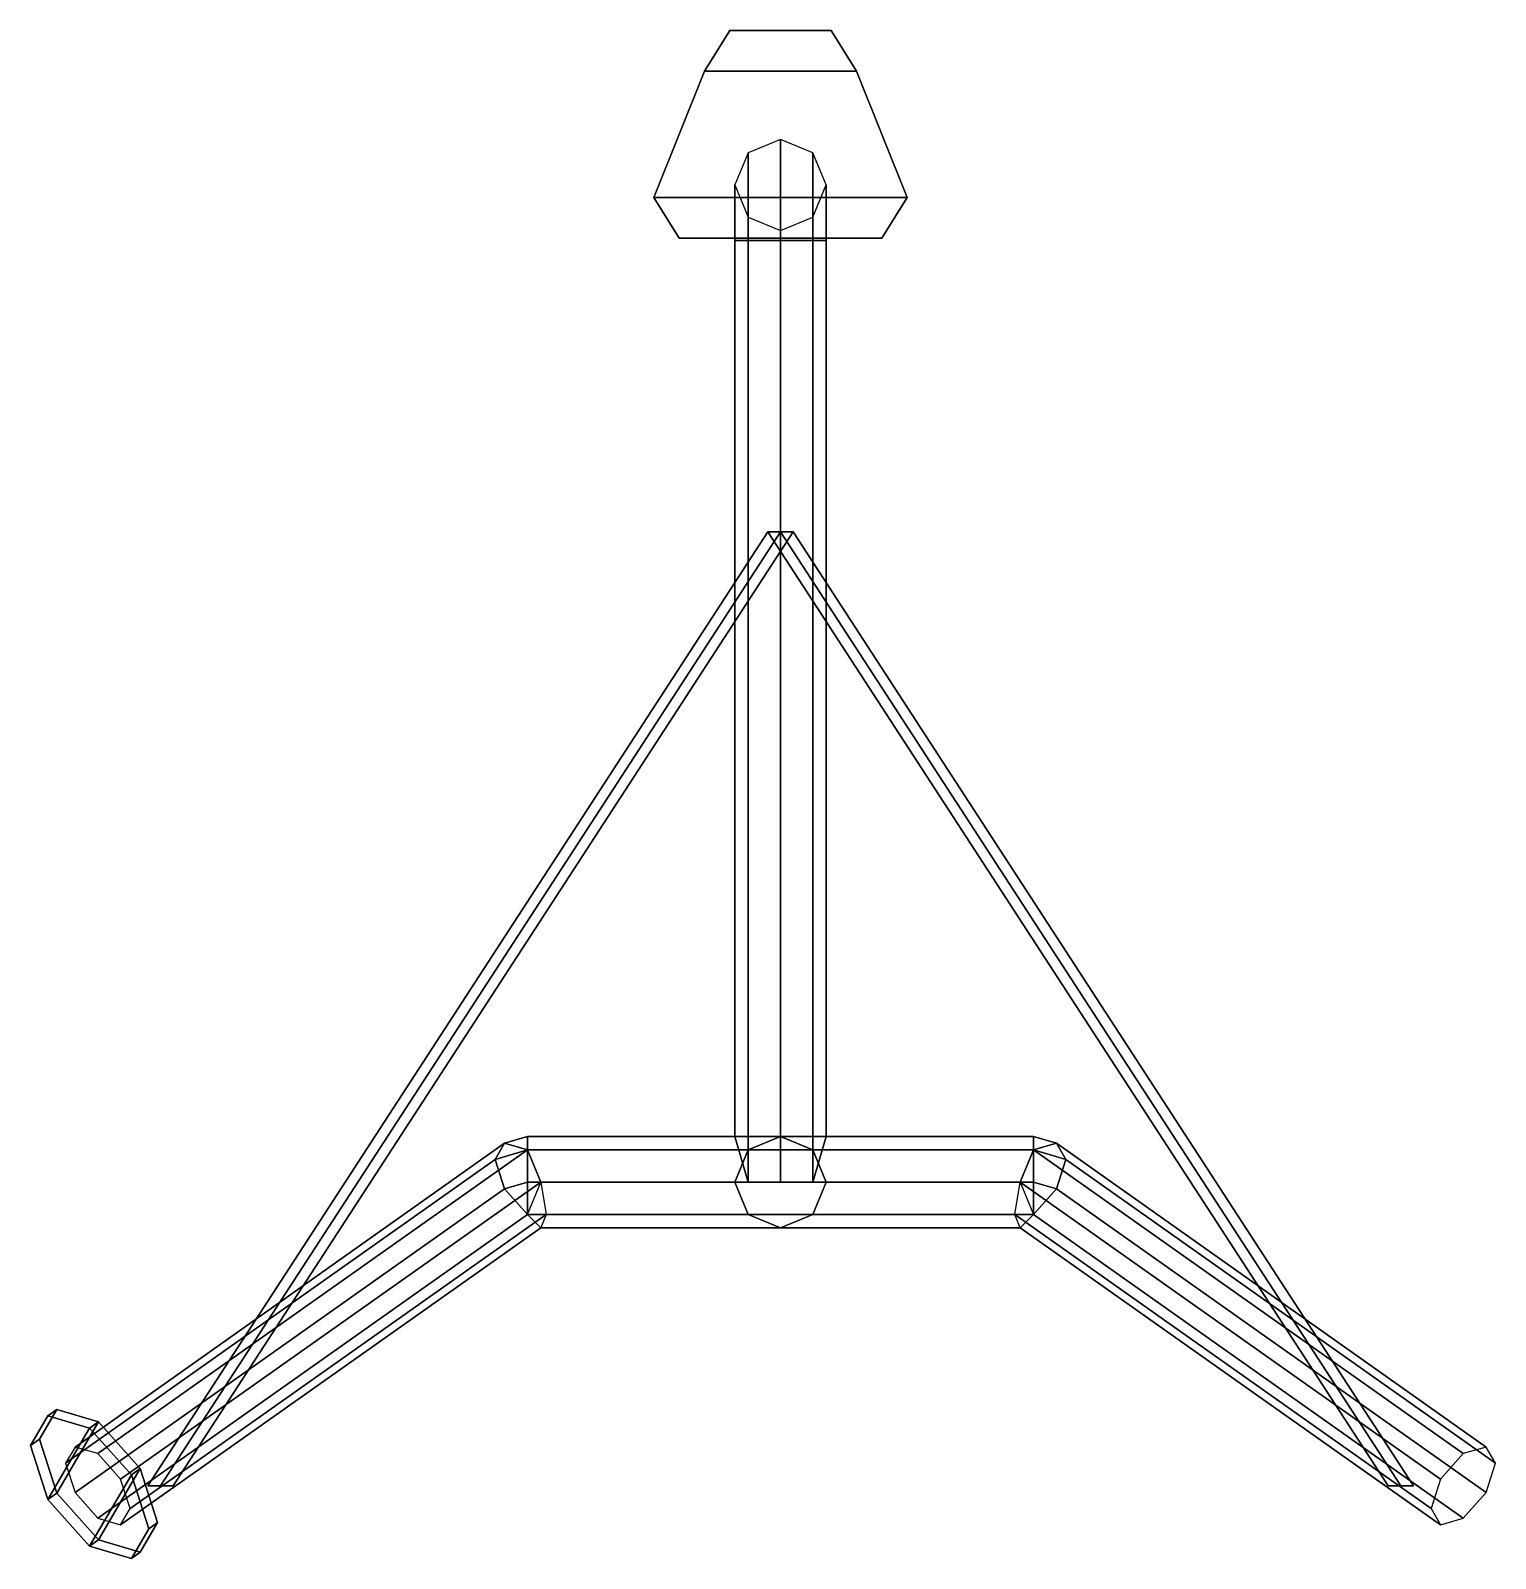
# Model space of a CAD drawing. Extents: x -2.96 to 2.82, y -1.49 to 4.55.
import ezdxf

# ---------------------------------------------------------------- set-up
doc = ezdxf.new("R2010")
doc.units = 0
doc.layers.add('TRIPOD', color=5, linetype='CONTINUOUS')

msp = doc.modelspace()

# ---------------------------------------------------------------- linework, layer by layer
at = {"layer": 'TRIPOD'}
for points in [[(0.3, 4.39, 0.13), (0.2, 4.55, 0.13), (-0.2, 4.55, 0.13), (-0.3, 4.39, 0.13)], [(-0.2, 4.55, 0.13), (-0.2, 4.55), (-0.3, 4.39), (-0.3, 4.39, 0.13)], [(0.2, 4.55, 0.13), (0.2, 4.55), (-0.2, 4.55), (-0.2, 4.55, 0.13)], [(0.3, 4.39), (0.2, 4.55), (0.2, 4.55, 0.13), (0.3, 4.39, 0.13)], [(-0.3, 4.39), (-0.5, 3.89), (-0.5, 3.89, 0.13), (-0.3, 4.39, 0.13)], [(-0.3, 4.39, 0.13), (-0.5, 3.89, 0.13), (0.5, 3.89, 0.13), (0.3, 4.39, 0.13)], [(0.5, 3.89, 0.13), (0.5, 3.89), (0.3, 4.39), (0.3, 4.39, 0.13)], [(-0.1273, 3.72, 0.4773), (0, 3.72, 0.53), (0, 4.12, 0.13), (-0.1273, 4.0673, 0.13)], [(0, 3.72, 0.53), (0.1273, 3.72, 0.4773), (0.1273, 4.0673, 0.13), (0, 4.12, 0.13)], [(-0.18, 3.72, 0.35), (-0.1273, 3.72, 0.4773), (-0.1273, 4.0673, 0.13), (-0.18, 3.94, 0.13)], [(0.1273, 3.72, 0.4773), (0.18, 3.72, 0.35), (0.18, 3.94, 0.13), (0.1273, 4.0673, 0.13)], [(-0.1273, 3.72, 0.2227), (-0.18, 3.72, 0.35), (-0.18, 3.94, 0.13), (-0.1273, 3.8127, 0.13)], [(0.18, 3.72, 0.35), (0.1273, 3.72, 0.2227), (0.1273, 3.8127, 0.13), (0.18, 3.94, 0.13)], [(-0.5, 3.89), (-0.4, 3.73), (-0.4, 3.73, 0.13), (-0.5, 3.89, 0.13)], [(-0.5, 3.89, 0.13), (-0.4, 3.73, 0.13), (0.4, 3.73, 0.13), (0.5, 3.89, 0.13)], [(0.4, 3.73, 0.13), (0.4, 3.73), (0.5, 3.89), (0.5, 3.89, 0.13)], [(0, 3.72, 0.17), (-0.1273, 3.72, 0.2227), (-0.1273, 3.8127, 0.13), (0, 3.76, 0.13)], [(0.1273, 3.72, 0.2227), (0, 3.72, 0.17), (0, 3.76, 0.13), (0.1273, 3.8127, 0.13)], [(-0.4, 3.73, 0.13), (-0.4, 3.73), (0.4, 3.73), (0.4, 3.73, 0.13)], [(-0.1273, 0, 1.2127), (-0.18, 0.18, 1.34), (-0.18, 3.72, 0.35), (-0.1273, 3.72, 0.2227)], [(-0.18, 0.18, 1.34), (-0.1273, 0, 1.4673), (-0.1273, 3.72, 0.4773), (-0.18, 3.72, 0.35)], [(0, 0, 1.16), (-0.1273, 0, 1.2127), (-0.1273, 3.72, 0.2227), (0, 3.72, 0.17)], [(-0.1273, 0, 1.4673), (0, 0, 1.52), (0, 3.72, 0.53), (-0.1273, 3.72, 0.4773)], [(0.1273, 0, 1.2127), (0, 0, 1.16), (0, 3.72, 0.17), (0.1273, 3.72, 0.2227)], [(0, 0, 1.52), (0.1273, 0, 1.4673), (0.1273, 3.72, 0.4773), (0, 3.72, 0.53)], [(0.18, 0.18, 1.34), (0.1273, 0, 1.2127), (0.1273, 3.72, 0.2227), (0.18, 3.72, 0.35)], [(0.1273, 0, 1.4673), (0.18, 0.18, 1.34), (0.18, 3.72, 0.35), (0.1273, 3.72, 0.4773)], [(0, 2.57, 0.58), (-0.05, 2.57, 0.53), (-2.5, -1.2, 0.35), (-2.45, -1.2, 0.4)], [(-0.05, 2.57, 0.53), (0, 2.57, 0.48), (-2.45, -1.2, 0.3), (-2.5, -1.2, 0.35)], [(0.05, 2.57, 0.53), (0, 2.57, 0.58), (-2.45, -1.2, 0.4), (-2.4, -1.2, 0.35)], [(0, 2.57, 0.48), (0.05, 2.57, 0.53), (-2.4, -1.2, 0.35), (-2.45, -1.2, 0.3)], [(0, 2.57, 0.58), (-0.05, 2.57, 0.53), (2.4, -1.2, 0.35), (2.45, -1.2, 0.4)], [(-0.05, 2.57, 0.53), (0, 2.57, 0.48), (2.45, -1.2, 0.3), (2.4, -1.2, 0.35)], [(0.05, 2.57, 0.53), (0, 2.57, 0.58), (2.45, -1.2, 0.4), (2.5, -1.2, 0.35)], [(0, 2.57, 0.48), (0.05, 2.57, 0.53), (2.5, -1.2, 0.35), (2.45, -1.2, 0.3)], [(-1.1273, 0.09, 1.43), (-1.09, 0.1536, 1.3136), (-2.7871, -1.0464, 0.1136), (-2.8243, -1.11, 0.23)], [(-1.09, 0.1536, 1.3136), (-1, 0.1273, 1.2127), (-2.6971, -1.0727, 0.0127), (-2.7871, -1.0464, 0.1136)], [(-1, 0.1273, 1.2127), (-0.9473, 0, 1.16), (-2.6071, -1.1736, -0.0136), (-2.6971, -1.0727, 0.0127)], [(-1, 0.1273, 1.4673), (-1, 0.18, 1.34), (-1.09, 0.1536, 1.3136), (-1.1273, 0.09, 1.43)], [(-1, 0, 1.52), (-1, 0.1273, 1.4673), (-1.1273, 0.09, 1.43), (-1.09, -0.0264, 1.4936)], [(-1, 0.18, 1.34), (-1, 0.18, 1.34), (-1, 0.1273, 1.2127), (-1.09, 0.1536, 1.3136)], [(1, 0.1273, 1.4673), (1, 0.18, 1.34), (-1, 0.18, 1.34), (-1, 0.1273, 1.4673)], [(1, 0.18, 1.34), (1, 0.1273, 1.2127), (-1, 0.1273, 1.2127), (-1, 0.18, 1.34)], [(1, 0, 1.52), (1, 0.1273, 1.4673), (-1, 0.1273, 1.4673), (-1, 0, 1.52)], [(1, 0.1273, 1.2127), (0.9473, 0, 1.16), (-0.9473, 0, 1.16), (-1, 0.1273, 1.2127)], [(-0.1273, 0.1273, 1.4673), (-0.18, 0, 1.52), (-0.18, 0, 2.04), (-0.1273, 0.1273, 2.04)], [(0, 0.18, 1.34), (-0.1273, 0.1273, 1.4673), (-0.1273, 0.1273, 2.04), (0, 0.18, 2.04)], [(0.1273, 0.1273, 1.4673), (0, 0.18, 1.34), (0, 0.18, 2.04), (0.1273, 0.1273, 2.04)], [(0.18, 0, 1.52), (0.1273, 0.1273, 1.4673), (0.1273, 0.1273, 2.04), (0.18, 0, 2.04)], [(0.9473, 0, 1.16), (1, 0.1273, 1.2127), (2.6971, -1.0727, 0.0127), (2.6071, -1.1736, -0.0136)], [(1, 0.18, 1.34), (1, 0.1273, 1.4673), (1.1273, 0.09, 1.43), (1.09, 0.1536, 1.3136)], [(1, 0.1273, 1.2127), (1, 0.18, 1.34), (1.09, 0.1536, 1.3136), (1, 0.1273, 1.2127)], [(1, 0.1273, 1.2127), (1.09, 0.1536, 1.3136), (2.7871, -1.0464, 0.1136), (2.6971, -1.0727, 0.0127)], [(1, 0.1273, 1.4673), (1, 0, 1.52), (1.09, -0.0264, 1.4936), (1.1273, 0.09, 1.43)], [(1.09, 0.1536, 1.3136), (1.1273, 0.09, 1.43), (2.8243, -1.11, 0.23), (2.7871, -1.0464, 0.1136)], [(-1.09, -0.0264, 1.4936), (-1.1273, 0.09, 1.43), (-2.8243, -1.11, 0.23), (-2.7871, -1.2264, 0.2936)], [(1.1273, 0.09, 1.43), (1.09, -0.0264, 1.4936), (2.7871, -1.2264, 0.2936), (2.8243, -1.11, 0.23)], [(-0.9473, 0, 1.16), (-0.9254, -0.1273, 1.2127), (-2.5698, -1.29, 0.05), (-2.6071, -1.1736, -0.0136)], [(-1, -0.1273, 1.4673), (-1.09, -0.0264, 1.4936), (-2.7871, -1.2264, 0.2936), (-2.6971, -1.3273, 0.2673)], [(-1, 0, 1.52), (-1, 0, 1.52), (-1.09, -0.0264, 1.4936), (-1, -0.1273, 1.4673)], [(0.9473, 0, 1.16), (1, -0.1273, 1.2127), (-1, -0.1273, 1.2127), (-0.9473, 0, 1.16)], [(1, -0.1273, 1.4673), (1, 0, 1.52), (-1, 0, 1.52), (-1, -0.1273, 1.4673)], [(-0.18, 0, 1.52), (-0.1273, -0.1273, 1.4673), (-0.1273, -0.1273, 2.04), (-0.18, 0, 2.04)], [(0.1273, -0.1273, 1.4673), (0.18, 0, 1.52), (0.18, 0, 2.04), (0.1273, -0.1273, 2.04)], [(0.9254, -0.1273, 1.2127), (0.9473, 0, 1.16), (2.6071, -1.1736, -0.0136), (2.5698, -1.29, 0.05)], [(1, 0, 1.52), (1, -0.1273, 1.4673), (1, -0.1273, 1.4673), (1.09, -0.0264, 1.4936)], [(1.09, -0.0264, 1.4936), (1, -0.1273, 1.4673), (2.6971, -1.3273, 0.2673), (2.7871, -1.2264, 0.2936)], [(-0.9473, -0.18, 1.34), (-1, -0.1273, 1.4673), (-2.6971, -1.3273, 0.2673), (-2.6071, -1.3536, 0.1664)], [(-0.9254, -0.1273, 1.2127), (-0.9473, -0.18, 1.34), (-2.6071, -1.3536, 0.1664), (-2.5698, -1.29, 0.05)], [(1, -0.1273, 1.2127), (0.9473, -0.18, 1.34), (-0.9473, -0.18, 1.34), (-1, -0.1273, 1.2127)], [(0.9473, -0.18, 1.34), (1, -0.1273, 1.4673), (-1, -0.1273, 1.4673), (-0.9473, -0.18, 1.34)], [(-0.1273, -0.1273, 1.4673), (0, -0.18, 1.34), (0, -0.18, 2.04), (-0.1273, -0.1273, 2.04)], [(0, -0.18, 1.34), (0.1273, -0.1273, 1.4673), (0.1273, -0.1273, 2.04), (0, -0.18, 2.04)], [(0.9473, -0.18, 1.34), (0.9254, -0.1273, 1.2127), (2.5698, -1.29, 0.05), (2.6071, -1.3536, 0.1664)], [(1, -0.1273, 1.4673), (0.9473, -0.18, 1.34), (2.6071, -1.3536, 0.1664), (2.6971, -1.3273, 0.2673)], [(-2.8945, -0.9233, 0.0867), (-2.9629, -1.04, 0.3), (-2.9275, -1.015, 0.325), (-2.8592, -0.8983, 0.1117)], [(-2.8592, -1.2283, 0.4417), (-2.6942, -0.9467, -0.0733), (-2.8592, -0.8983, 0.1117), (-2.9275, -1.015, 0.325)], [(-2.7295, -0.9717, -0.0983), (-2.8945, -0.9233, 0.0867), (-2.8592, -0.8983, 0.1117), (-2.6942, -0.9467, -0.0733)], [(-2.7295, -0.9717, -0.0983), (-2.8945, -1.2533, 0.4167), (-2.9629, -1.04, 0.3), (-2.8945, -0.9233, 0.0867)], [(-2.6942, -1.4133, 0.3933), (-2.5292, -1.1317, -0.1217), (-2.6942, -0.9467, -0.0733), (-2.8592, -1.2283, 0.4417)], [(-2.5645, -1.1567, -0.1467), (-2.7295, -0.9717, -0.0983), (-2.6942, -0.9467, -0.0733), (-2.5292, -1.1317, -0.1217)], [(-2.9629, -1.04, 0.3), (-2.8945, -1.2533, 0.4167), (-2.8592, -1.2283, 0.4417), (-2.9275, -1.015, 0.325)], [(-2.5645, -1.1567, -0.1467), (-2.7295, -1.4383, 0.3683), (-2.8945, -1.2533, 0.4167), (-2.7295, -0.9717, -0.0983)], [(-2.5292, -1.4617, 0.2083), (-2.4608, -1.345, -0.005), (-2.5292, -1.1317, -0.1217), (-2.6942, -1.4133, 0.3933)], [(-2.4962, -1.37, -0.03), (-2.5645, -1.1567, -0.1467), (-2.5292, -1.1317, -0.1217), (-2.4608, -1.345, -0.005)], [(-2.4962, -1.37, -0.03), (-2.5645, -1.4867, 0.1833), (-2.7295, -1.4383, 0.3683), (-2.5645, -1.1567, -0.1467)], [(-2.8945, -1.2533, 0.4167), (-2.7295, -1.4383, 0.3683), (-2.6942, -1.4133, 0.3933), (-2.8592, -1.2283, 0.4417)], [(-2.5645, -1.4867, 0.1833), (-2.4962, -1.37, -0.03), (-2.4608, -1.345, -0.005), (-2.5292, -1.4617, 0.2083)], [(-2.7295, -1.4383, 0.3683), (-2.5645, -1.4867, 0.1833), (-2.5292, -1.4617, 0.2083), (-2.6942, -1.4133, 0.3933)]]:
    msp.add_3dface(points, dxfattribs=at)

doc.saveas('drawing.dxf')
